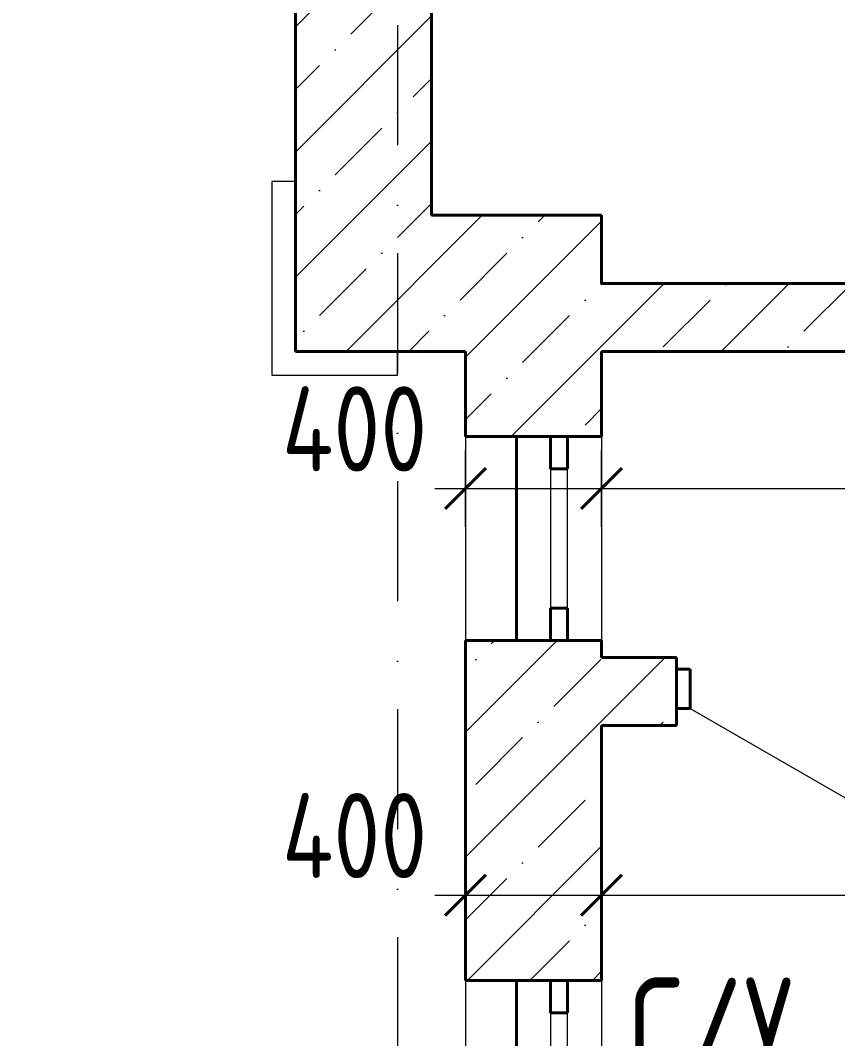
# Model space of a CAD drawing. Header units: feet. Extents: x -10410 to 374725, y -46422 to 88923.
# Drawn here: x -1109 to 1295, y 4079 to 7073 of the extents above; entities that cross this region are included whole.
import ezdxf
from ezdxf.enums import TextEntityAlignment as Align

# ---------------------------------------------------------------- set-up
doc = ezdxf.new("R2010")
doc.units = ezdxf.units.FT
doc.header["$MEASUREMENT"] = 0
doc.set_wipeout_variables(frame=1)
doc.linetypes.add('Wipeout_Contour', pattern=[1000, 0, -1000])
doc.linetypes.add('Штрихпунктирная', pattern=[670.277762, 352.777767, -176.388884, 0, -141.111112])
for name, color, linetype in [('Двери ArchiCAD', 7, 'Continuous'), ('Интерьер - Мебель', 7, 'Continuous'), ('Конструктив - Перекрытия', 7, 'Continuous'), ('Конструктив - Стены Несущие', 7, 'Continuous'), ('Окна ArchiCAD', 7, 'Continuous'), ('Размер - Общий', 7, 'Continuous'), ('Элемент Модели - Оси', 7, 'Continuous')]:
    doc.layers.add(name, color=color, linetype=linetype)
for name, color, linetype, lineweight in [('Двери ArchiCAD_Ном._пера__1', 7, 'Continuous', 20), ('Двери ArchiCAD_Ном._пера__21', 7, 'Continuous', 40), ('Двери ArchiCAD_Ном._пера__74', 255, 'Continuous', 0), ('Интерьер - Мебель_Ном._пера__7', 7, 'Continuous', 20), ('Конструктив - Перекрытия_Ном._пера__21', 7, 'Continuous', 40), ('Конструктив - Стены Несущие_Ном._пера__21', 7, 'Continuous', 40), ('Окна ArchiCAD_Ном._пера__120', 7, 'Continuous', 5), ('Окна ArchiCAD_Ном._пера__21', 7, 'Continuous', 40), ('Размер - Общий_Ном._пера__120', 7, 'Continuous', 5), ('Размер - Общий_Ном._пера__21', 7, 'Continuous', 40), ('Элемент Модели - Оси_Ном._пера__1', 7, 'Continuous', 20)]:
    doc.layers.add(name, color=color, linetype=linetype, lineweight=lineweight)
doc.layers.add('Конструктив - Стены Несущие_Ном._пера__170', color=7, linetype='Continuous', lineweight=5, true_color=0x9f9f00)
doc.layers.add('Элемент Модели - Оси_Ном._пера__94', color=7, linetype='Continuous', lineweight=5, true_color=0xdc4f00)
doc.styles.add('СГЕНЕРИР_СТИЛЬ_1', font='arial.ttf')
doc.styles.add('СГЕНЕРИР_СТИЛЬ_2', font='CS_Gost2304.shx')
doc.dimstyles.new('СГЕНЕРИР_СТИЛЬ__1', dxfattribs={"dimtxt": 250, "dimasz": 114, "dimexe": 0.18, "dimexo": 0, "dimgap": 0.09, "dimtad": 1, "dimtih": 1, "dimtoh": 1, "dimdec": 0, "dimzin": 0, "dimdsep": 46, "dimtxsty": 'СГЕНЕРИР_СТИЛЬ_2', "dimblk": 'ARROWHEAD_6', "dimblk1": 'ARROWHEAD_6', "dimblk2": 'ARROWHEAD_6', "dimcen": 0.09, "dimclrd": 7, "dimclre": 7, "dimclrt": 7, "dimazin": 0, "dimtfac": 1, "dimtdec": 4, "dimtmove": 0, "dimatfit": 3, "dimfxl": 1, "dimtolj": 1, "dimtzin": 0, "dimarcsym": 0})
doc.dimstyles.new('СГЕНЕРИР_СТИЛЬ__2', dxfattribs={"dimtxt": 250, "dimasz": 114, "dimexe": 0.18, "dimexo": 0, "dimgap": 0.09, "dimtad": 1, "dimdec": 0, "dimzin": 0, "dimdsep": 46, "dimtxsty": 'СГЕНЕРИР_СТИЛЬ_2', "dimblk": 'ARROWHEAD_6', "dimblk1": 'ARROWHEAD_6', "dimblk2": 'ARROWHEAD_6', "dimcen": 0.09, "dimclrd": 7, "dimclre": 7, "dimclrt": 7, "dimazin": 0, "dimtfac": 1, "dimtdec": 4, "dimtmove": 0, "dimatfit": 3, "dimfxl": 1, "dimtolj": 1, "dimtzin": 0, "dimarcsym": 0})
pattern_1 = [(45, (0, 0), (-183.848, 183.848), []), (45, (-91.92, 91.92), (-183.848, 183.848), [195, -65, 0, -65])]

# ---------------------------------------------------------------- blocks, each defined once
blk = doc.blocks.new('Перекрытие_11', base_point=(0, 3250))
at = {"layer": 'Конструктив - Перекрытия_Ном._пера__21', "linetype": 'Continuous', "flags": 128}
blk.add_lwpolyline([(0, 3250), (349.5, 3250), (349.5, 6200), (0, 6200), (0, 9400), (14400, 9400), (14400, 6200), (14005.7, 6200), (14005.7, 3250), (14400, 3250), (14400, 0), (8689.2, 0), (8689.2, -1641.6), (5700.8, -1641.6), (5700.8, 0), (0, 0)], close=True, dxfattribs=at)
blk = doc.blocks.new('Стена_7', base_point=(0, 9400))
at = {"color": 254, "linetype": 'Wipeout_Contour', "lineweight": 0, "ltscale": 41816.558457}
blk.add_wipeout([(-300, 6100), (100, 6500), (100, 7300), (0, 7300), (-50, 7300), (-300, 7300)], dxfattribs=at).dxf.layer = 'Конструктив - Стены Несущие'
at = {"layer": 'Конструктив - Стены Несущие_Ном._пера__170', "linetype": 'Continuous'}
h = blk.add_hatch(dxfattribs=at)
h.set_pattern_fill('ЖЕЛЕЗОБЕТОН', color=256, style=0, pattern_type=2)
h.set_pattern_definition(pattern_1)
h.paths.add_polyline_path([(-300, 6100), (100, 6500), (100, 7300), (0, 7300), (-50, 7300), (-300, 7300)])
at = {"layer": 'Конструктив - Стены Несущие_Ном._пера__21', "linetype": 'Continuous', "flags": 128}
for points in [[(-300, 7300), (-300, 6100)], [(100, 6500), (100, 7300)]]:
    blk.add_lwpolyline(points, dxfattribs=at)
blk = doc.blocks.new('Стена_8', base_point=(0, 6200))
at = {"color": 254, "linetype": 'Wipeout_Contour', "lineweight": 0, "ltscale": 25239.206985}
blk.add_wipeout([(-300, 6100), (200, 6100), (600, 6500), (100, 6500)], dxfattribs=at).dxf.layer = 'Конструктив - Стены Несущие'
at = {"layer": 'Конструктив - Стены Несущие_Ном._пера__170', "linetype": 'Continuous'}
h = blk.add_hatch(dxfattribs=at)
h.set_pattern_fill('ЖЕЛЕЗОБЕТОН', color=256, style=0, pattern_type=2)
h.set_pattern_definition(pattern_1)
h.paths.add_polyline_path([(-300, 6100), (200, 6100), (600, 6500), (100, 6500)])
at = {"layer": 'Конструктив - Стены Несущие_Ном._пера__21', "linetype": 'Continuous', "flags": 128}
for points in [[(600, 6500), (100, 6500)], [(-300, 6100), (200, 6100)]]:
    blk.add_lwpolyline(points, dxfattribs=at)
blk = doc.blocks.new('Окно 18_4')
at = {"layer": 'Окна ArchiCAD_Ном._пера__120', "linetype": 'Continuous'}
for p, q in [((-300, 250), (300, 250)), ((-205, 0), (205, 0)), ((205, -50), (-205, -50)), ((-300, -150), (300, -150))]:
    blk.add_line(p, q, dxfattribs=at)
at = {"layer": 'Окна ArchiCAD_Ном._пера__21', "linetype": 'Continuous'}
for p, q in [((-300, 0), (-205, 0)), ((-300, -50), (-300, 0)), ((-205, 0), (-205, -50)), ((205, -50), (205, 0)), ((205, 0), (300, 0)), ((300, -50), (300, 0)), ((-205, -50), (-300, -50)), ((300, -50), (205, -50))]:
    blk.add_line(p, q, dxfattribs=at)
blk = doc.blocks.new('Стена_9', base_point=(500, 6200))
at = {"color": 254, "linetype": 'Wipeout_Contour', "lineweight": 0, "ltscale": 36102.194739}
blk.add_wipeout([(200, 5850), (450, 5850), (500, 5850), (600, 5850), (600, 6500), (200, 6100)], dxfattribs=at).dxf.layer = 'Конструктив - Стены Несущие'
at = {"color": 254, "linetype": 'Wipeout_Contour', "lineweight": 0, "ltscale": 38181.284407}
blk.add_wipeout([(200, 4250.1), (450, 4250.1), (500, 4250.1), (600, 4250.1), (600, 5250), (500, 5250), (450, 5250), (200, 5250)], dxfattribs=at).dxf.layer = 'Конструктив - Стены Несущие'
at = {"layer": 'Конструктив - Стены Несущие_Ном._пера__170', "linetype": 'Continuous'}
h = blk.add_hatch(dxfattribs=at)
h.set_pattern_fill('ЖЕЛЕЗОБЕТОН', color=256, style=0, pattern_type=2)
h.set_pattern_definition(pattern_1)
h.paths.add_polyline_path([(200, 5850), (450, 5850), (500, 5850), (600, 5850), (600, 6500), (200, 6100)])
h = blk.add_hatch(dxfattribs=at)
h.set_pattern_fill('ЖЕЛЕЗОБЕТОН', color=256, style=0, pattern_type=2)
h.set_pattern_definition(pattern_1)
h.paths.add_polyline_path([(200, 4250.1), (450, 4250.1), (500, 4250.1), (600, 4250.1), (600, 5250), (500, 5250), (450, 5250), (200, 5250)])
at = {"layer": 'Конструктив - Стены Несущие_Ном._пера__21', "linetype": 'Continuous'}
for p, q in [((450, 5850), (200, 5850)), ((500, 5850), (450, 5850)), ((600, 5850), (500, 5850)), ((450, 5250), (200, 5250)), ((500, 5250), (450, 5250)), ((600, 5250), (500, 5250)), ((450, 4250.1), (200, 4250.1)), ((500, 4250.1), (450, 4250.1)), ((600, 4250.1), (500, 4250.1))]:
    blk.add_line(p, q, dxfattribs=at)
at = {"layer": 'Конструктив - Стены Несущие_Ном._пера__21', "linetype": 'Continuous', "flags": 128}
for points in [[(600, 6300), (600, 6500)], [(200, 6100), (200, 5850)], [(600, 5850), (600, 6100)], [(200, 5250), (200, 4250.1)], [(600, 5200), (600, 5250)], [(600, 4250.1), (600, 5000)]]:
    blk.add_lwpolyline(points, dxfattribs=at)
at = {"layer": 'Окна ArchiCAD', "color": 21, "linetype": 'Continuous', "lineweight": 30, "true_color": 0xff9955, "xscale": -1, "zscale": 1000, "rotation": 90}
for p in [(450, 5550), (450, 3950.1)]:
    blk.add_blockref('Окно 18_4', p, dxfattribs=at)
blk = doc.blocks.new('Однопольная Дверь 18_2')
at = {"layer": 'Двери ArchiCAD_Ном._пера__1', "linetype": 'Continuous'}
blk.add_line((360, 0), (-263.5, 360), dxfattribs=at)
at = {"layer": 'Двери ArchiCAD_Ном._пера__21', "linetype": 'Continuous'}
for p, q in [((-400, 50), (-437, 50)), ((-400, 50), (-400, 0)), ((400, 50), (400, 0)), ((400, 50), (437, 50)), ((-360, 0), (-400, 0)), ((-400, 0), (-400, -115)), ((-400, 0), (-400, -115)), ((-360, -115), (-360, 0)), ((400, 0), (360, 0)), ((360, 0), (360, -115)), ((400, -115), (400, 0)), ((400, 0), (400, -115)), ((-400, -115), (-360, -115)), ((-400, -115), (-400, -150)), ((360, -115), (400, -115)), ((400, -115), (400, -150)), ((-400, -150), (-437, -150)), ((400, -150), (437, -150))]:
    blk.add_line(p, q, dxfattribs=at)
at = {"layer": 'Двери ArchiCAD_Ном._пера__74', "linetype": 'Continuous'}
blk.add_arc((360, 0), 720, 150, 180, dxfattribs=at)
blk = doc.blocks.new('Стена_16', base_point=(500, 5100))
at = {"color": 254, "linetype": 'Wipeout_Contour', "lineweight": 0, "ltscale": 30947.788072}
blk.add_wipeout([(600, 5200), (600, 5000), (820.6, 5000), (820.6, 5050), (820.6, 5165), (820.6, 5200)], dxfattribs=at).dxf.layer = 'Конструктив - Стены Несущие'
at = {"layer": 'Конструктив - Стены Несущие_Ном._пера__170', "linetype": 'Continuous'}
h = blk.add_hatch(dxfattribs=at)
h.set_pattern_fill('ЖЕЛЕЗОБЕТОН', color=256, style=0, pattern_type=2)
h.set_pattern_definition(pattern_1)
h.paths.add_polyline_path([(600, 5200), (600, 5000), (820.6, 5000), (820.6, 5050), (820.6, 5165), (820.6, 5200)])
at = {"layer": 'Конструктив - Стены Несущие_Ном._пера__21', "linetype": 'Continuous'}
for p, q in [((820.6, 5200), (783.6, 5200)), ((820.6, 5165), (820.6, 5200)), ((820.6, 5050), (820.6, 5165)), ((820.6, 5000), (820.6, 5050)), ((820.6, 5000), (820.6, 5050)), ((820.6, 5000), (783.6, 5000))]:
    blk.add_line(p, q, dxfattribs=at)
at = {"layer": 'Конструктив - Стены Несущие_Ном._пера__21', "linetype": 'Continuous', "flags": 128}
for points in [[(820.6, 5200), (600, 5200)], [(600, 5000), (820.6, 5000)]]:
    blk.add_lwpolyline(points, dxfattribs=at)
at = {"layer": 'Двери ArchiCAD', "linetype": 'Continuous', "zscale": 1000, "rotation": 180}
blk.add_blockref('Однопольная Дверь 18_2', (1220.6, 5050), dxfattribs=at)
blk = doc.blocks.new('Стена_27', base_point=(500, 6200))
at = {"color": 254, "linetype": 'Wipeout_Contour', "lineweight": 0, "ltscale": 40538.343824}
blk.add_wipeout([(3299.8, 6300), (600, 6300), (600, 6100), (3299.8, 6100), (3299.8, 6135), (3299.8, 6250)], dxfattribs=at).dxf.layer = 'Конструктив - Стены Несущие'
at = {"layer": 'Конструктив - Стены Несущие_Ном._пера__170', "linetype": 'Continuous'}
h = blk.add_hatch(dxfattribs=at)
h.set_pattern_fill('ЖЕЛЕЗОБЕТОН', color=256, style=0, pattern_type=2)
h.set_pattern_definition(pattern_1)
h.paths.add_polyline_path([(3299.8, 6300), (600, 6300), (600, 6100), (3299.8, 6100), (3299.8, 6135), (3299.8, 6250)])
at = {"layer": 'Конструктив - Стены Несущие_Ном._пера__21', "linetype": 'Continuous', "flags": 128}
for points in [[(3299.8, 6300), (600, 6300)], [(600, 6100), (3299.8, 6100)]]:
    blk.add_lwpolyline(points, dxfattribs=at)
blk = doc.blocks.new('Руст Угловой 18')
at = {"layer": 'Интерьер - Мебель_Ном._пера__7', "linetype": 'Continuous'}
for p, q in [((70, 300), (0, 300)), ((0, 300), (0, 0)), ((70, -70), (70, 300)), ((0, 0), (-500, 0)), ((-500, 0), (-500, -70)), ((-500, -70), (70, -70))]:
    blk.add_line(p, q, dxfattribs=at)
blk = doc.blocks.new('Стандартный Маркер Сетки_3')
at = {"layer": 'Элемент Модели - Оси_Ном._пера__94', "linetype": 'Штрихпунктирная'}
blk.add_line((1000, 0), (15413.8, 0), dxfattribs=at)
at = {"layer": 'Элемент Модели - Оси_Ном._пера__1', "style": 'СГЕНЕРИР_СТИЛЬ_1'}
blk.add_attdef('AC_MarkerText_1', text='', height=350, rotation=90, dxfattribs=at).set_placement((16913.8, 20), align=Align.MIDDLE_CENTER)
blk = doc.blocks.new('*D347')
at = {"layer": 'Размер - Общий_Ном._пера__120', "linetype": 'Continuous', "transparency": 16777216}
for p, q in [((-1175.5, 4250.1), (-1400.5, 4250.1)), ((-1288, 3650.1), (-1288, 4250.1)), ((-1175.5, 3650.1), (-1400.5, 3650.1))]:
    blk.add_line(p, q, dxfattribs=at)
at = {"layer": 'Размер - Общий_Ном._пера__21', "linetype": 'Continuous', "transparency": 16777216}
for p, q in [((-1348, 4310.1), (-1228, 4190.1)), ((-1348, 3710.1), (-1228, 3590.1))]:
    blk.add_line(p, q, dxfattribs=at)
at = {"layer": 'Размер - Общий_Ном._пера__120', "transparency": 16777216, "insert": (-1625.5, 3775.1), "char_height": 250, "attachment_point": 7, "rotation": 90, "style": 'СГЕНЕРИР_СТИЛЬ_2'}
blk.add_mtext('\\A1;{\\FCS_Gost2304.shx|c204;600}', dxfattribs=at)
blk = doc.blocks.new('ARROWHEAD_6')
at = {"color": 0, "linetype": 'Continuous', "lineweight": 0}
for p, q in [((-0.5, -0.5), (0.5, 0.5)), ((0, 0), (-1, 0))]:
    blk.add_line(p, q, dxfattribs=at)
blk = doc.blocks.new('*D348')
at = {"layer": 'Размер - Общий_Ном._пера__120', "linetype": 'Continuous', "transparency": 16777216}
for p, q in [((-1175.5, 5250), (-1400.5, 5250)), ((-1288, 4250.1), (-1288, 5250)), ((-1175.5, 4250.1), (-1400.5, 4250.1))]:
    blk.add_line(p, q, dxfattribs=at)
at = {"layer": 'Размер - Общий_Ном._пера__21', "linetype": 'Continuous', "transparency": 16777216}
for p, q in [((-1348, 5310), (-1228, 5190)), ((-1348, 4310.1), (-1228, 4190.1))]:
    blk.add_line(p, q, dxfattribs=at)
at = {"layer": 'Размер - Общий_Ном._пера__120', "transparency": 16777216, "char_height": 250, "attachment_point": 7, "rotation": 90, "style": 'СГЕНЕРИР_СТИЛЬ_2'}
for s, insert in [('\\A1;{\\FCS_Gost2304.shx|c204;600}', (-1625.5, 5245)), ('\\A1;{\\FCS_Gost2304.shx|c204;1\xa0000}', (-1338, 4403.4))]:
    blk.add_mtext(s, dxfattribs=dict(at, insert=insert))
blk = doc.blocks.new('*D349')
at = {"layer": 'Размер - Общий_Ном._пера__120', "linetype": 'Continuous', "transparency": 16777216}
for p, q in [((-1175.5, 5850), (-1400.5, 5850)), ((-1288, 5250), (-1288, 5850)), ((-1175.5, 5250), (-1400.5, 5250))]:
    blk.add_line(p, q, dxfattribs=at)
at = {"layer": 'Размер - Общий_Ном._пера__21', "linetype": 'Continuous', "transparency": 16777216}
for p, q in [((-1348, 5910), (-1228, 5790)), ((-1348, 5310), (-1228, 5190))]:
    blk.add_line(p, q, dxfattribs=at)
blk = doc.blocks.new('*D350')
at = {"layer": 'Размер - Общий_Ном._пера__120', "linetype": 'Continuous', "transparency": 16777216}
for p, q in [((-1175.5, 6099.6), (-1400.5, 6099.6)), ((-1288, 5850), (-1288, 6099.6)), ((-1175.5, 5850), (-1400.5, 5850))]:
    blk.add_line(p, q, dxfattribs=at)
at = {"layer": 'Размер - Общий_Ном._пера__21', "linetype": 'Continuous', "transparency": 16777216}
for p, q in [((-1348, 6159.6), (-1228, 6039.6)), ((-1348, 5910), (-1228, 5790))]:
    blk.add_line(p, q, dxfattribs=at)
at = {"layer": 'Размер - Общий_Ном._пера__120', "transparency": 16777216, "insert": (-1625.5, 5975), "char_height": 250, "attachment_point": 7, "rotation": 90, "style": 'СГЕНЕРИР_СТИЛЬ_2'}
blk.add_mtext('\\A1;{\\FCS_Gost2304.shx|c204;250}', dxfattribs=at)
blk = doc.blocks.new('*D351')
at = {"layer": 'Размер - Общий_Ном._пера__120', "linetype": 'Continuous', "transparency": 16777216}
for p, q in [((-1175.5, 7300), (-1400.5, 7300)), ((-1288, 6099.6), (-1288, 7300)), ((-1175.5, 6099.6), (-1400.5, 6099.6))]:
    blk.add_line(p, q, dxfattribs=at)
at = {"layer": 'Размер - Общий_Ном._пера__21', "linetype": 'Continuous', "transparency": 16777216}
for p, q in [((-1348, 7360), (-1228, 7240)), ((-1348, 6159.6), (-1228, 6039.6))]:
    blk.add_line(p, q, dxfattribs=at)
at = {"layer": 'Размер - Общий_Ном._пера__120', "transparency": 16777216, "insert": (-1338, 6353.1), "char_height": 250, "attachment_point": 7, "rotation": 90, "style": 'СГЕНЕРИР_СТИЛЬ_2'}
blk.add_mtext('\\A1;{\\FCS_Gost2304.shx|c204;1\xa0200}', dxfattribs=at)
blk = doc.blocks.new('*D354')
at = {"layer": 'Размер - Общий_Ном._пера__120', "linetype": 'Continuous', "transparency": 16777216}
for p, q in [((200, 5584.5), (200, 5809.5)), ((110, 5697), (200, 5697)), ((200, 5697), (600, 5697))]:
    blk.add_line(p, q, dxfattribs=at)
at = {"layer": 'Размер - Общий_Ном._пера__21', "linetype": 'Continuous', "transparency": 16777216}
for p, q in [((260, 5757), (140, 5637)), ((660, 5757), (540, 5637))]:
    blk.add_line(p, q, dxfattribs=at)
at = {"layer": 'Размер - Общий_Ном._пера__120', "transparency": 16777216, "insert": (-340, 5747), "char_height": 250, "attachment_point": 7, "style": 'СГЕНЕРИР_СТИЛЬ_2'}
blk.add_mtext('\\A1;{\\FCS_Gost2304.shx|c204;400}', dxfattribs=at)
blk = doc.blocks.new('*D355')
at = {"layer": 'Размер - Общий_Ном._пера__120', "linetype": 'Continuous', "transparency": 16777216}
for p, q in [((600, 5584.5), (600, 5809.5)), ((3299.8, 5584.5), (3299.8, 5809.5)), ((200, 5697), (600, 5697)), ((600, 5697), (3299.8, 5697))]:
    blk.add_line(p, q, dxfattribs=at)
at = {"layer": 'Размер - Общий_Ном._пера__21', "linetype": 'Continuous', "transparency": 16777216}
for p, q in [((660, 5757), (540, 5637)), ((3359.8, 5757), (3239.8, 5637))]:
    blk.add_line(p, q, dxfattribs=at)
at = {"layer": 'Размер - Общий_Ном._пера__120', "transparency": 16777216, "char_height": 250, "attachment_point": 7, "style": 'СГЕНЕРИР_СТИЛЬ_2'}
for s, insert in [('\\A1;{\\FCS_Gost2304.shx|c204;2\xa0700}', (1576.5, 5747)), ('\\A1;{\\FCS_Gost2304.shx|c204;900}', (3146.6, 5747))]:
    blk.add_mtext(s, dxfattribs=dict(at, insert=insert))
blk = doc.blocks.new('*D439')
at = {"layer": 'Размер - Общий_Ном._пера__120', "linetype": 'Continuous', "transparency": 16777216}
for p, q in [((200, 4388.6), (200, 4613.6)), ((110, 4501.1), (200, 4501.1)), ((200, 4501.1), (600, 4501.1))]:
    blk.add_line(p, q, dxfattribs=at)
at = {"layer": 'Размер - Общий_Ном._пера__21', "linetype": 'Continuous', "transparency": 16777216}
for p, q in [((260, 4561.1), (140, 4441.1)), ((660, 4561.1), (540, 4441.1))]:
    blk.add_line(p, q, dxfattribs=at)
at = {"layer": 'Размер - Общий_Ном._пера__120', "transparency": 16777216, "insert": (-340, 4551.1), "char_height": 250, "attachment_point": 7, "style": 'СГЕНЕРИР_СТИЛЬ_2'}
blk.add_mtext('\\A1;{\\FCS_Gost2304.shx|c204;400}', dxfattribs=at)
blk = doc.blocks.new('*D440')
at = {"layer": 'Размер - Общий_Ном._пера__120', "linetype": 'Continuous', "transparency": 16777216}
for p, q in [((600, 4388.6), (600, 4613.6)), ((3249.6, 4388.6), (3249.6, 4613.6)), ((200, 4501.1), (600, 4501.1)), ((600, 4501.1), (3249.6, 4501.1))]:
    blk.add_line(p, q, dxfattribs=at)
at = {"layer": 'Размер - Общий_Ном._пера__21', "linetype": 'Continuous', "transparency": 16777216}
for p, q in [((660, 4561.1), (540, 4441.1)), ((3309.6, 4561.1), (3189.6, 4441.1))]:
    blk.add_line(p, q, dxfattribs=at)
at = {"layer": 'Размер - Общий_Ном._пера__120', "transparency": 16777216, "char_height": 250, "attachment_point": 7, "style": 'СГЕНЕРИР_СТИЛЬ_2'}
for s, insert in [('\\A1;{\\FCS_Gost2304.shx|c204;2\xa0650}', (1328.5, 4551.1)), ('\\A1;{\\FCS_Gost2304.shx|c204;250}', (2726.6, 4551.1))]:
    blk.add_mtext(s, dxfattribs=dict(at, insert=insert))

msp = doc.modelspace()

# ---------------------------------------------------------------- block references
at = {"layer": 'Конструктив - Перекрытия', "linetype": 'Continuous'}
msp.add_blockref('Перекрытие_11', (0, 3249.99987), dxfattribs=at)

# ---------------------------------------------------------------- texts
at = {"layer": 'Размер - Общий_Ном._пера__120', "linetype": 'Continuous', "insert": (681.29187, 3958.3216), "char_height": 300, "attachment_point": 7, "style": 'СГЕНЕРИР_СТИЛЬ_2'}
msp.add_mtext('\\A1;{\\FCS_Gost2304.shx;С/У.}', dxfattribs=at)

# ---------------------------------------------------------------- next in the draw order: block references
at = {"layer": 'Конструктив - Стены Несущие'}
msp.add_blockref('Стена_7', (0, 9400), dxfattribs=at)

# ---------------------------------------------------------------- next in the draw order: block references
msp.add_blockref('Стена_8', (0, 6200.03915), dxfattribs=at)

# ---------------------------------------------------------------- next in the draw order: block references
at = {"layer": 'Интерьер - Мебель', "color": 214, "linetype": 'Continuous', "lineweight": 20, "zscale": 1000, "rotation": 270}
msp.add_blockref('Руст Угловой 18', (-300, 6099.5621), dxfattribs=at)
at = {"layer": 'Конструктив - Стены Несущие'}
msp.add_blockref('Стена_9', (500, 6200.03915), dxfattribs=at)

# ---------------------------------------------------------------- next in the draw order: dimensions: what is measured, and where the dimension line sits
at = {"layer": 'Размер - Общий', "linetype": 'Continuous'}
dim = msp.add_linear_dim(base=(-1288.04177, 7299.99927), p1=(-300, 6099.5621), p2=(-300, 7299.99927), angle=90, dimstyle='СГЕНЕРИР_СТИЛЬ__2', dxfattribs=at)
dim.commit()
dim.dimension.update_dxf_attribs({"geometry": '*D351', "text_midpoint": (-1463.04177, 6780.54193), "dimtype": 160, "text_rotation": 90})

# ---------------------------------------------------------------- next in the draw order: block references
at = {"layer": 'Конструктив - Стены Несущие'}
for name, p in [('Стена_27', (500, 6200.03915)), ('Стена_16', (500, 5100.03915))]:
    msp.add_blockref(name, p, dxfattribs=at)
at = {"layer": 'Элемент Модели - Оси', "color": 8, "linetype": 'Continuous', "lineweight": 20, "zscale": 1000, "rotation": 270}
msp.add_blockref('Стандартный Маркер Сетки_3', (0, 9400), dxfattribs=at)

# ---------------------------------------------------------------- next in the draw order: dimensions: what is measured, and where the dimension line sits
at = {"layer": 'Размер - Общий', "linetype": 'Continuous'}
for base, p1, p2, picture, middle in [((-1288.04177, 6099.5621), (200, 5850.03915), (-300, 6099.5621), '*D350', (-1750.54177, 6259.61165)), ((-1288.04177, 5850.03915), (200, 5250.03915), (200, 5850.03915), '*D349', (-1750.54177, 5529.60916)), ((-1288.04177, 5250.03915), (200, 4250.09264), (200, 5250.03915), '*D348', (-1463.04177, 4830.82715)), ((-1288.04177, 4250.09264), (200, 3650.09264), (200, 4250.09264), '*D347', (-1750.54177, 4059.66515))]:
    dim = msp.add_linear_dim(base=base, p1=p1, p2=p2, angle=90, dimstyle='СГЕНЕРИР_СТИЛЬ__2', dxfattribs=at)
    dim.commit()
    dim.dimension.update_dxf_attribs({"geometry": picture, "text_midpoint": middle, "dimtype": 160, "text_rotation": 90})

# ---------------------------------------------------------------- next in the draw order: dimensions: what is measured, and where the dimension line sits
for base, p1, p2, picture, middle in [((3299.75029, 5696.95604), (600, 4800.01958), (3299.75029, 6100.03915), '*D355', (2003.97015, 5871.95604)), ((600, 5696.95604), (200, 4800.01958), (600, 4800.01958), '*D354', (-55.43, 5871.95604)), ((3249.64355, 4501.07759), (600, 4800.01958), (3249.64355, 4100.01958), '*D440', (1755.88552, 4676.07759)), ((600, 4501.07759), (200, 4800.01958), (600, 4800.01958), '*D439', (-55.43, 4676.07759))]:
    dim = msp.add_linear_dim(base=base, p1=p1, p2=p2, dimstyle='СГЕНЕРИР_СТИЛЬ__1', dxfattribs=at)
    dim.commit()
    dim.dimension.update_dxf_attribs({"geometry": picture, "text_midpoint": middle, "dimtype": 160})

doc.saveas('drawing.dxf')
